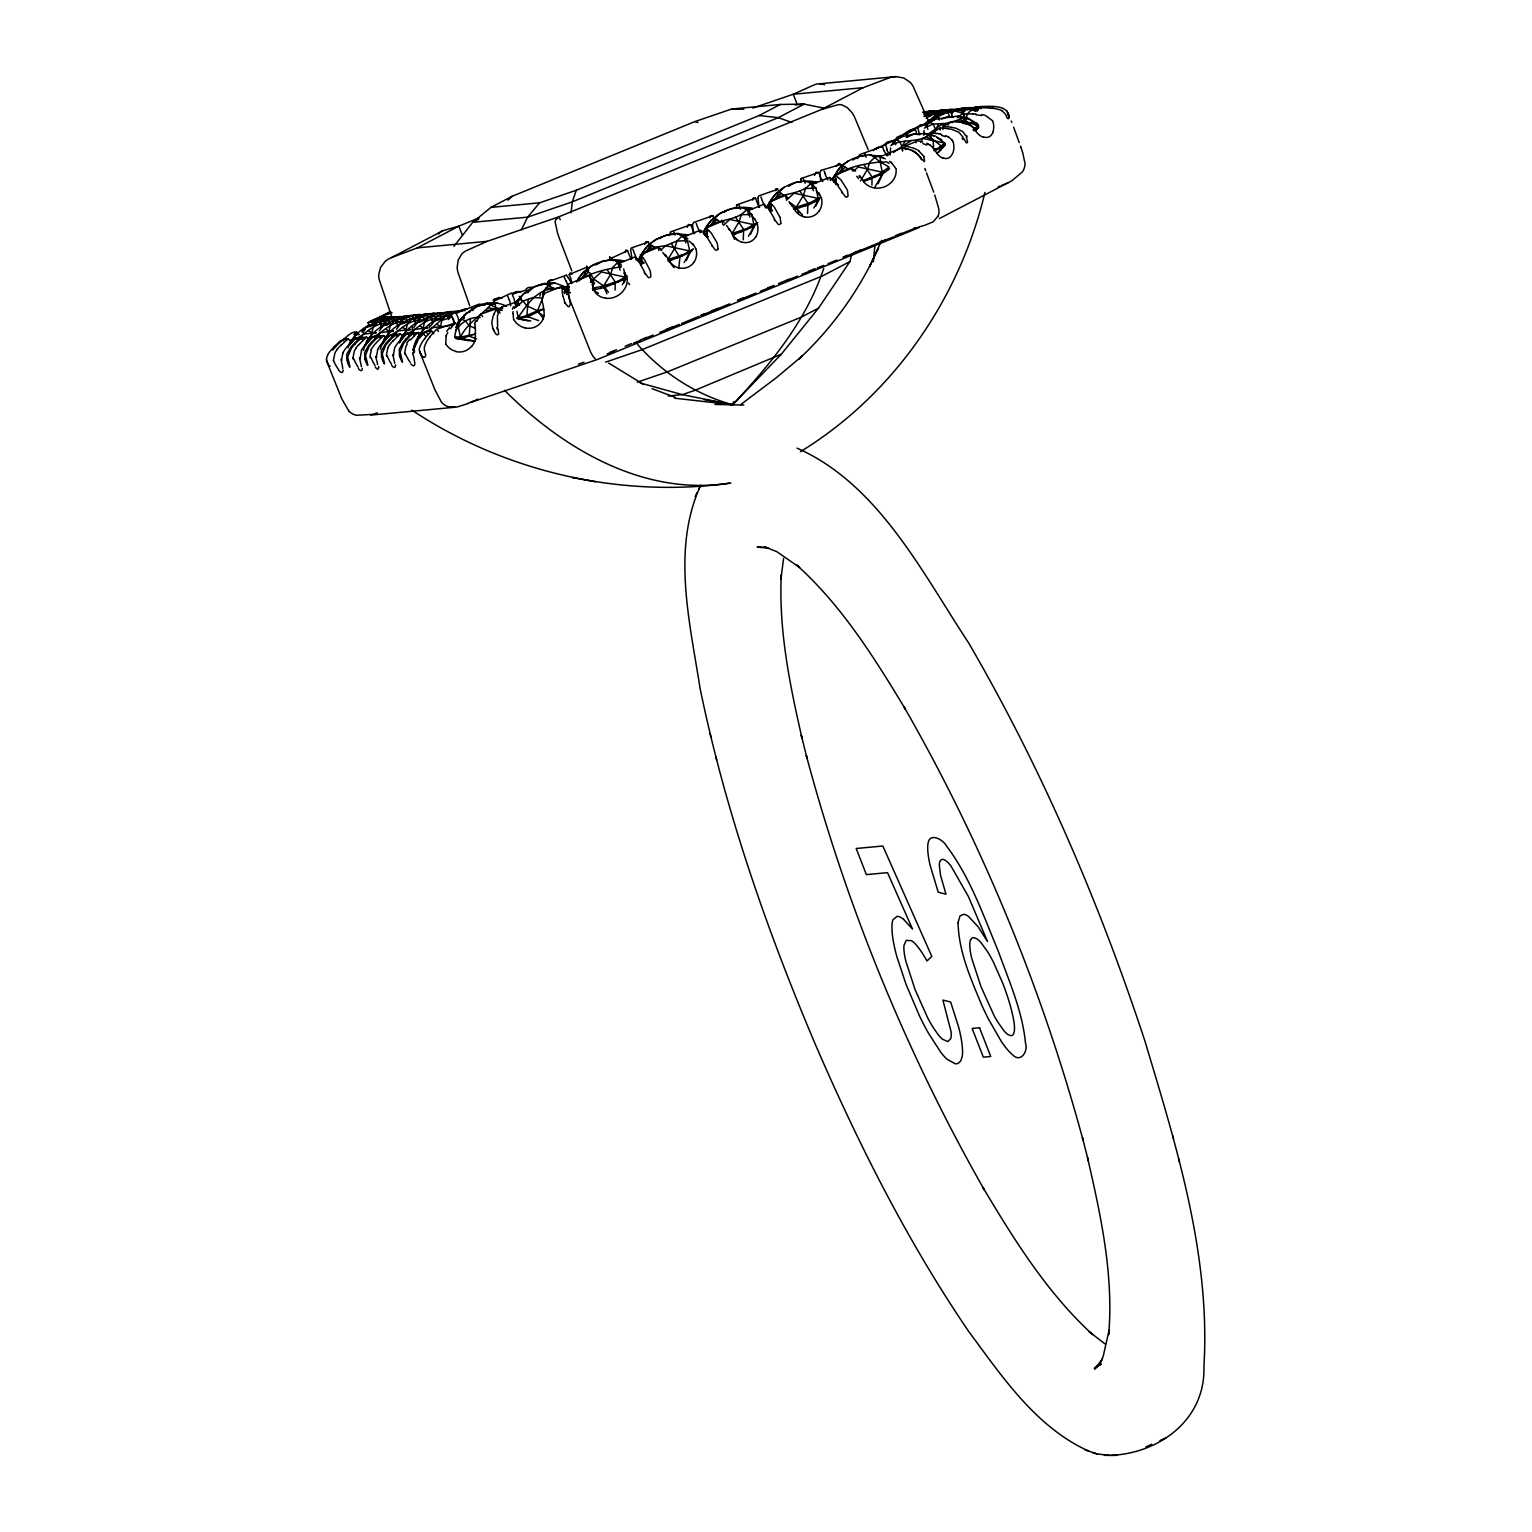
<?xml version="1.0" encoding="UTF-8"?>
<svg xmlns="http://www.w3.org/2000/svg" width="1532" height="1532" viewBox="0 0 1532 1532"><rect width="100%" height="100%" fill="white"/><g stroke="black" fill="none" stroke-linecap="round" stroke-linejoin="round"><path stroke-width="1.5" d="M327.695 355.309A11.777 11.624 1.4 0 0 326.45 359.618L326.603 360.326A6.549 6.454 45.6 0 0 326.89 361.782L341.827 398.895L348.721 410.863M980.92 108.638L980.882 106.57L987.987 106.321A82.307 80.928 46.6 0 1 991.587 106.397L992.41 106.455A33.417 32.938 50 0 1 1002.924 108.274M631.969 258.085L630.897 251.688A11.567 1.819 69 0 1 630.629 249.85M586.66 266.3L587.848 270.072M644.723 244.411L645.949 241.979M349.985 366.914L347.63 356.956L351.326 348.358A47.052 46.324 -89.5 0 1 354.888 344.145M563.738 292.076C566.878 291.808 565.634 283.65 566.84 287.537L566.476 286.637M752.71 200.041L753.399 198.068M880.977 163.292L879.885 156.819L902.118 147.742A124.341 73.632 66 0 1 907.289 148.853L910.104 149.753M384.609 363.678L382.234 353.7L385.853 345.102A46.937 45.845 86.3 0 1 389.377 340.908M758.014 197.858L758.742 195.885L778.007 189.221L776.284 188.704M367.871 365.267L365.497 355.271L369.04 346.692A46.918 45.366 83.3 0 1 372.506 342.498L373.54 341.387A106.34 102.797 83.4 0 1 379.304 335.929L383.651 335.508L385.394 337.576M669.484 235.468L670.652 231.906M975.137 111.185L975.099 107.049L980.882 106.57M542.596 297.246L542.749 295.733A106.972 42.322 46 0 1 542.96 293.761M890.015 154.924L890.647 147.915M924.102 130.431L923.681 135.103L925.06 133.495L934.96 136.061L925.06 133.495L914.01 134.069L902.003 136.654L892.62 141.863L902.003 136.654M938.79 152.147L945.033 144.927L944.957 143.223M978.278 124.915L978.488 127.443L975.424 130.909L978.488 127.443L977.033 123.441L968.415 118.577L958.515 116.011L935.439 119.17L926.075 124.36L935.439 119.17M475.322 327.254L475.475 334.091M836.185 166.145L838.942 163.407M873.336 261.742L874.925 245.426M513.105 313.811L513.603 319.231M615.079 290.103L615.194 282.003L607.112 269.594M678.81 268.138L679.902 257.491L671.265 243.377M743.288 239.758L743.633 229.513L735.532 217.123M807.555 213.484L807.9 203.258L799.8 190.849M871.938 185.123L872.053 177.023L863.952 164.633M571.091 212.756L572.317 201.841L576.262 190.255L759.087 115.551L780.286 104.463L804.185 104.119L825.403 108.427M402.552 362.069L400.158 352.015L403.625 343.436A47.052 44.849 80.8 0 1 407.033 339.261L408.163 338.017A107.393 102.376 80.9 0 1 413.717 332.693L418.849 333.076M644.034 263.236L640.108 260.766L640.721 256.782M704.28 233.151L703.724 231.447C714.467 216.989 735.475 223.212 746.467 209.673L752.633 208.544C733.579 203.756 712.035 213.408 703.724 231.447L704.988 235.411L704.145 233.745L705.697 228.076L722.051 221.317L722.932 224.591M768.719 205.48L769.007 203.488L768.662 208.237L772.568 210.707L768.93 208.141L767.992 205.192C776.303 187.153 797.827 177.501 816.901 182.27L810.734 183.4C799.742 196.939 778.754 190.734 767.992 205.192M832.699 180.661L834.002 175.989L832.872 179.263M451.404 314.079C433.422 317.622 416.819 331.18 413.161 349.736L414.387 352.034L414.368 350.234M598.476 293.301L592.884 290.008L593.631 278.996L590.433 273.443L586.354 270.877L583.079 272.351L578.158 279.379L579.67 278.479M461.572 319.307L463.775 317.584L464.292 314.826M823.699 268.464C806.56 320.686 769.868 364.999 732.641 404.774L674.501 398.167M693.479 233.707L692.751 226.41A11.586 2.796 68.6 0 1 692.675 224.534L693.632 222.504M783.599 558.414L780.918 579.096L781.301 574.787C778.601 630.073 789.803 684.9 802.098 738.501L801.236 735.073L807.134 758.704L806.33 755.563C846.794 907.155 906.81 1053.71 984.444 1190.077L982.778 1187.223C1014.146 1239.752 1047.084 1292.797 1092.488 1334.487L1089.175 1331.672L1104.974 1343.909M516.648 317.852L524.787 316.243L537.54 310.747L542.615 298.108L543.822 290.889L548.475 285.029L554.699 282.903L566.208 287.212L567.07 288.801L564.599 293.665M966.711 119.592C964.815 110.017 977.435 107.297 985.172 107.814A81.273 79.932 47.2 0 1 988.753 107.91L989.576 107.968M609.908 256.706L609.525 259.98M370.725 337.212L373.31 326.833L378.232 321.816L382.694 320.667M387.807 335.623L390.411 325.224L395.313 320.226L399.775 319.077M404.927 334.014L407.531 323.616L412.434 318.618L416.895 317.469C400.484 320.494 384.226 332.559 380.319 349.353M422.066 332.406L424.651 322.007L429.554 317.009L434.016 315.86M857.499 158.639L859.529 154.828A22.827 10.552 66 0 1 860.218 154.426L882.528 146.383L883.887 150.672M470.42 319.039L469.271 334.914L470.132 336.504L476.605 338.84M528.176 299.257L527.008 315.152L527.889 316.741L538.651 320.628M543.075 293.838L562.455 286.197L563.872 289.222M758.991 207.165L758.187 199.677A11.567 2.317 68.8 0 1 758.014 197.82M780.822 223.212L780.267 218.348A34.7 34.7 0 0 0 779.922 217.238M717.991 248.912L717.436 244.067A36.308 36.308 0 0 0 716.976 242.65L711.423 233.285A46.918 11.567 67.6 0 0 709.259 231.064M984.942 192.438C959.721 298.357 893.692 394.528 800.451 451.691M462.07 311.283L456.038 311.073A22.827 20.203 74.9 0 0 454.583 311.456C441.446 315.573 434.877 330.089 420.994 333.344L413.257 350.579M952.31 113.445L953.153 109.998L956.198 109.71L925.194 113.981M704.414 399.622L732.641 404.774L781.301 354.218L818.528 308.124L849.934 261.57L851.926 253.699M733.598 401.997L732.641 404.774L682.353 394.643L640.108 382.962M698.726 489.225L700.698 485.242C671.418 548.896 689.84 622.337 700.086 688.404C725.249 810.62 766.498 929.005 815.062 1043.752C858.188 1143.581 907.327 1241.303 968.607 1331.327C1002.081 1376.502 1036.149 1427.594 1089.137 1451.283M468.907 340.755L455.636 338.4L454.774 336.81C457.225 313.007 484.572 294.929 506.537 306.266M446.157 336.006L445.774 343.915M514.618 308.028L515.997 304.734M890.858 145.578C902.291 138.244 917.362 143.261 928.679 135.295L933.199 139.776L933.562 148.949C938.139 151.036 946.067 139.872 945.033 144.927L940.457 150.117M973.165 129.569L978.412 125.375M382.196 344.566L385.241 336.695C397.516 334.895 404.831 321.414 417.719 320.475M399.316 342.957C403.797 328.116 420.094 318.982 434.303 315.688L426.509 317.296L426.93 319.614M418.045 337.155L419.462 333.478L420.994 333.344M347.975 347.783C352.456 332.942 368.752 323.788 382.981 320.494M363.448 350.368C367.144 333.401 384.13 322.429 400.063 318.905L392.269 320.514L392.69 322.831M414.215 351.268L413.161 349.736L416.417 341.349M569.291 274.822L570.21 272.926L571.953 273.749M348.913 345.351L351.039 339.913C363.314 338.112 370.629 324.612 383.517 323.692M371.165 338.017L365.286 345.562L368.12 338.304C380.396 336.504 387.711 323.022 400.599 322.084M405.405 334.799L399.546 342.345L402.361 335.087C414.655 333.287 421.951 319.805 434.839 318.867M516.801 305.251C521.34 289.644 539.704 282.462 554.699 282.903M801.332 178.478L800.566 181.906M938.139 216.012L933.428 221.68L924.811 225.3M342.862 353.279L341.713 358.66A6.779 5.209 -81 0 0 341.847 360.422M456.306 327.178L458.815 321.28L466.015 313.275L470.362 311.781M877.3 250.578L878.525 247.993L869.621 266.434L881.666 240.371M377.715 349.698L376.546 356.113A6.588 5.285 -85.8 0 0 376.7 357.128M382.177 318.35L383.555 315.19L389.473 312.088L387.424 314.309M477.026 320.897L478.329 318.254M893.922 141.327L897.273 137.057L904.033 134.242A62.544 51.59 74.9 0 1 906.906 133.705L907.135 134.548M361.533 350.675L360.231 357.799A6.243 4.615 -89.6 0 0 360.365 358.66M455.904 327.656L458.796 321.28L463.679 316.205M623.945 282.788L625.765 278.824L623.696 268.904M686.298 260.517L689.936 252.608L693.479 248.797L684.804 253.891L667.818 259.712L674.08 267.698M750.565 234.262L754.204 226.334L757.746 222.523M815.752 206.016L820.099 197.436L810.715 202.454L793.538 208.295L793.863 209.271L808.456 204.962L818.471 200.079L816.02 188.11L808.705 182.136L805.468 181.465M878.085 183.744L882.623 173.863L889.594 168.75M494.051 313.945L495.066 311.877A115.072 60.054 71.2 0 1 496.904 308.641L497.421 309.502M371.261 349.736L369.959 356.745A6.549 6.415 -70.3 0 0 370.265 357.703M387.749 348.224L386.409 355.347A6.224 5.994 -82.9 0 0 386.677 356.171M521.435 229.762L527.602 217.142L539.647 202.799L576.262 190.255M695.107 496.617L697.041 492.691M870.885 263.83C852.577 299.41 828.199 331.85 798.861 359.101L802.155 356.075L776.418 377.638L740.665 404.62M363.333 332.099L365.171 328.71L362.222 330.261L368.676 324.918M920.636 142.208L922.762 138.397L944.746 143.108L936.588 137.229M734.345 401.748L732.641 404.774C695.854 394.586 662.724 373.042 637.599 344.509M711.901 245.024L705.467 234.76L707.497 231.121L705.409 234.741L705.965 236.445L708.301 236.962L705.409 234.741A50.996 12.62 67.8 0 0 703.935 233.228M769.677 208.486L771.764 204.867L769.677 208.486L770.232 210.19M833.829 182.251L835.917 178.65L833.829 182.251L838.406 184.932L836.491 183.725M447.804 332.655L447.267 333.612A24.474 19.016 71.2 0 0 445.984 335.891M622.298 284.76L625.765 278.824L604.202 287.633L592.884 290.008M684.153 262.508L689.936 252.608L687.485 240.639L678.14 233.381C663.356 234.013 648.285 241.194 641.295 254.733M748.42 236.234L754.204 226.334L751.752 214.384L744.437 208.39L741.201 207.739M813.837 208.007L818.471 200.079M874.523 187.727L882.623 173.863L880.172 161.894L870.827 154.636C857.633 155.517 843.347 160.841 836.242 172.656M349.296 345.313L352.551 339.759M365.286 345.562L369.652 338.17M386.773 336.561L382.406 343.953L388.285 336.408M399.546 342.345L403.893 334.953M640.721 261.666L639.859 257.012L640.185 258.008M592.329 288.303L603.665 285.929L610.655 274.305L612.819 267.277L618.047 262.163L624.213 261.034C606.059 256.514 584.975 264.864 576.587 282.003M667.818 259.712L674.827 248.069L676.972 241.041L682.2 235.928L688.366 234.798L676.933 233.994M734.441 239.241L732.085 233.439L739.094 221.814L741.258 214.786L751.752 214.384M798.708 212.967L796.353 207.184L803.362 195.541L805.526 188.513L816.02 188.11M860.505 180.948L867.514 169.324L869.678 162.296L874.906 157.183L881.072 156.053L869.621 155.249M893.443 152.53L902.003 146.517L905.221 141.27M938.656 123.786L934.118 133.265L935.477 129.033C942.831 121.564 953.842 123.345 962.134 117.792L968.415 118.577L978.182 125.624L959.166 119.343M873.202 150.653L876.764 147.647L882.566 146.555M415.938 342.881L416.704 341.693M704.739 229.762L704.452 231.734M543.458 318.848L537.54 310.747L526.817 305.806L523.044 301L519.099 299.353L516.552 301.517L523.753 293.493L528.119 292.018L534.285 286.886L544.511 283.382L554.182 288.61L566.208 287.212M930.25 119.956L935.037 115.34A23.555 23.497 -1.7 0 1 937.105 114.23L950.644 110.706L952.042 115.551M359.829 339.395L363.295 334.206L376.336 332.635L373.042 333.306L369.231 338.515M376.929 337.787L380.396 332.616L393.437 331.046M395.199 334.455L397.516 331.008L410.557 329.437M411.17 334.57L414.636 329.399L427.677 327.829M429.42 331.238L431.737 327.791L453.108 325.282M640.012 259.425L639.457 257.721L647.232 246.135L655.734 239.547L667.167 234.875L674.98 234.185M832.259 180.278L839.938 167.39L848.441 160.803M361.973 331.295L364.252 328.059M350.885 341.847L355.941 334.895L359.292 334.416M383.823 340.372L390.162 331.697L393.494 331.199M400.944 338.764L407.282 330.089L410.614 329.591M419.308 335.412L424.383 328.48L427.715 327.982M884.29 144.793L886.817 142.419A22.54 15.301 65.1 0 1 887.507 142.016L894.439 140.178L895.76 144.736M454.774 336.81L460.481 337.136C467.337 322.888 480.856 315.86 490.738 304.811L496.962 302.685M528.291 320.82L519.099 318.943L518.237 317.354C527.142 304.638 536.87 289.376 554.163 288.629L546.158 287.959M550.026 285.986L548.016 281.697L550.486 279.724A22.099 6.147 69.6 0 1 550.773 279.705M438.669 234.013L439.416 233.017A21.199 12.409 65.9 0 1 443.074 230.643L458.853 226.142L479.363 217.755M362.222 332.501L365.957 327.522L373.674 325.052M379.304 330.893L383.038 325.914L390.756 323.444M396.443 329.284L400.178 324.305L407.876 321.835M413.563 327.676L417.298 322.697L425.015 320.226M430.664 326.067L434.399 321.088L442.116 318.618M455.655 330.51C460.979 322.543 470.362 316.32 480.205 317.584M450.408 328.825L451.959 326.833A106.895 60.093 -80.6 0 1 453.989 324.133A11.567 8.905 74.4 0 0 453.529 319.288M957.27 117.638L958.515 116.011L962.134 117.792L974.658 128.439L974.965 130.258L973.337 130.622M430.032 336.619L430.454 336.063A81.177 65.11 73.9 0 1 432.426 333.708L436.524 329.323L455.33 322.888L458.604 327.178M351.134 343.398L354.084 339.625M453.893 246.422L472.718 222.312L490.949 207.375L512.148 196.287L694.973 121.564L731.568 109.04L780.286 104.463M416.647 340.736L422.506 333.191L425.953 336.408M424.996 338.342L425.436 337.768A82.192 65.895 74.1 0 1 427.409 335.412L431.564 331.008L433.824 333.746M902.693 135.371C911.195 127.175 923.911 127.022 932.49 120.722M905.469 133.935C907.844 130.354 916.883 126.122 916.404 133.667M913.34 129.741L920.004 125.241M923.949 124.494L928.201 120.779A22.118 21.18 54.7 0 1 929.024 120.319L948.117 112.104L949.323 116.47M882.623 173.863L863.876 181.446L863.569 180.45L879.904 173.767L889.058 167.045L880.172 161.894C863.473 164.115 844.917 166.662 832.144 178.957M934.846 118.653L940.725 114.115L950.663 110.821M337.442 349.258L336.58 350.33A24.378 24.263 39 0 0 335.01 352.686L333.306 360.882M937.278 152.913L945.033 144.927M937.661 116.279L940.763 112.506L973.299 108.102L977.703 109.73M419.711 337.787L421.491 335.795A106.608 95.98 30.6 0 1 424.096 333.133L425.705 331.544L431.641 331.103M358.603 345.064L359.656 343.877M410.442 340.027L413.985 336.236M454.046 324.324L455.387 322.984M399.392 341.253L402.265 338.151A109.136 107.412 63.7 0 1 407.531 333.267M471.607 346.538L472.067 346.002A18.901 15.837 67 0 0 474.48 341.579A15.818 12.792 70.7 0 0 475.265 334.091M892.16 144.123L896.067 139.757L899.686 141.557L902.003 146.517L905.584 149.447L905.163 146.134L917.63 140.829A106.78 78.592 -81.9 0 1 920.579 141.404L922.781 141.921M925.615 126.639L929.522 122.273L933.122 124.054L944.191 123.498L948.614 125.049M464.253 318.254L464.311 316.626M776.073 188.838L775.671 190.734M958.438 117.217L966.826 109.117L973.299 108.102L977.301 111.089L966.826 109.117L940.763 112.506L935.075 116.815L943.808 112.219M392.996 341.081L394.298 339.721A104.827 101.495 -71.2 0 1 400.561 333.957L402.341 336.082M405.769 339.223L408.125 336.753A115.34 109.902 81.3 0 1 412.3 332.808L412.951 333.631A25.987 24.608 79.3 0 0 414.004 334.742M359.848 343.685L362.28 341.157M389.568 340.698L391.139 339.07A110.553 107.949 86.4 0 1 396.252 334.321L400.522 333.919M516.571 301.498L521.416 296.423M355.041 343.991L356.65 342.325A110.706 108.963 -89.4 0 1 361.858 337.557L366.627 337.097L368.58 339.415M336.829 345.389L337.404 344.815A81.273 79.913 46.8 0 1 339.989 342.402C344.987 338.974 354.505 326.871 358.737 334.474M926.19 118.175L935.343 112.985A60.418 59.671 62 0 1 939.461 111.721L939.652 112.679M333.976 346.883L334.57 346.309A82.307 80.928 47.5 0 1 337.174 343.896C340.908 339.357 348.358 336.255 351.805 342.421M459.523 323.08L457.915 324.669L459.064 322.409M784.288 187.019L779.06 192.132L774.886 199.447L781.09 193.415L783.12 194.698M341.253 345.14L343.57 342.938A105.861 96.899 -32.6 0 1 345.906 340.813L348.377 338.821M588.384 272.16L578.732 281.065M687.485 240.639L676.972 241.041L665.558 245.714L654.585 247.226L652.555 245.943L639.457 257.721M718.853 220.953L716.823 219.67L710.637 225.702L714.793 218.406L720.021 213.274L731.434 208.62L739.247 207.912M845.243 167.199L839.057 173.212L843.213 165.916L847.292 168.463M621.226 266.951C607.878 268.54 594.148 271.987 582.198 278.192L586.354 270.877L591.582 265.764L597.288 263.427M659.909 238.686L661.46 237.211M724.176 212.431L725.728 210.956M789.995 184.683L788.444 186.157L795.702 182.346L801.562 181.829M854.147 158.466L852.596 159.941L859.854 156.13L865.714 155.594M507.915 200.175L512.148 196.287M590.586 281.792L601.387 271.93L625.209 277.12L627.411 276.181M974.965 130.258L978.488 127.443M660.905 249.946L665.558 245.714L689.381 250.903M723.621 225.108L729.826 219.459L753.648 224.63L755.831 223.691M786.337 200.252L794.093 193.185L817.916 198.375M853.592 171.201L858.246 166.969L882.068 172.139M625.745 250.252L625.324 252.11M516.035 307.223L523.044 301L533.289 297.495L542.615 298.108M458.796 321.28L461.343 319.135L465.307 320.782L469.079 325.569L475.495 328.537M493.63 301.287L511.286 293.129L515.518 293.225M515.078 304.083A12.141 6.454 71.1 0 0 513.239 296.806A26.101 13.194 70.7 0 0 512.416 294.948L515.518 291.712L520.286 291.597A11.567 6.09 72.2 0 1 520.995 291.999M354.869 333.459L356.765 332.061M471.913 310.498L476.548 306.649L484.246 304.6M736.796 204.848L736.126 208.237M593.631 278.996L603.665 285.929L618.009 281.199L625.209 277.12M732.085 233.439L746.448 228.708L753.648 224.63M926.898 135.027L935.458 129.033L933.122 124.054L924.313 128.094M458.03 325.473A11.375 9.288 74.1 0 0 457.953 317.277L456.019 313.217L478.463 304.389A22.54 16.488 72.9 0 1 479.305 304.179L485.261 304.983M517.146 318.771L527.889 316.741L543.573 309.043L537.54 310.747M398.78 318.35L400.178 316.454L398.186 317.45M688.347 224.649L687.37 226.736A11.567 2.949 66.6 0 0 687.351 227.349M821.171 170.378L819.946 172.58A11.605 3.351 68.4 0 0 819.907 174.418L820.233 176.946M494.874 299.219L498.858 297.476L502.343 297.993M924.275 116.604L932.107 113.042L939.461 111.759M902.022 146.517L910.755 140.982M374.842 320.705L383.555 315.19L389.779 313.62M446.693 315.343C452.917 315.649 458.24 308.832 465.019 310.651M1111.217 1455.381C1160.184 1453.025 1205.588 1419.111 1203.903 1366.716C1210.72 1255.244 1176.442 1146.166 1144.787 1040.63C1099.344 902.75 1041.703 768.49 968.626 642.904C921.977 572.183 878.391 484.131 797.08 448.148M935.075 116.815L942.295 112.372M643.823 252.263L642.329 253.163L642.865 254.867M708.09 226.008L706.597 226.908L711.499 219.861L714.793 218.406L716.823 219.67M772.358 199.734L770.864 200.635L775.786 193.606L779.06 192.132L781.09 193.415M835.017 174.418L836.51 173.518M689.936 252.608L668.373 261.417M754.204 226.334L732.641 235.143L736.93 239.854M815.962 172.503L814.641 174.686A11.567 3.466 66.4 0 0 814.564 175.357M654.585 247.226L646.37 251.976L650.525 244.66L652.555 245.943M432.579 321.567A10.839 10.82 25.5 0 0 432.273 320.667C425.245 314.194 444.931 312.662 449.182 312.03A11.567 11.011 77.5 0 1 451.461 312.7M437.156 318.924A26.044 24.665 79.6 0 0 436.199 317.105L443.227 312.739L450.714 311.915M398.282 325.818C390.622 317.143 407.359 314.481 412.817 316.32M892.62 141.863L899.035 138.206M385.298 321.854L396.482 317.124M395.792 320.111L409.695 315.515L415.344 315.228A11.567 11.164 79.3 0 1 417.604 315.879L424.843 313.907L430.569 314.654M403.739 323.482A12.141 11.777 84.1 0 0 403.146 322.084A26.101 25.106 81.7 0 0 402.112 320.303L409.236 315.918L416.781 315.094A11.586 11.203 87.3 0 1 417.891 315.362M401.748 319.556L414.578 315.228A17.446 16.795 -84.5 0 1 419.596 314.462L421.836 314.807M415.287 322.812A11.567 11.528 -65.9 0 0 414.751 321.529L413.161 318.484L417.815 315.975M413.123 318.445L427.16 313.849L434.169 313.447M420.591 320.935L420.381 320.475A26.101 25.374 84.2 0 0 419.366 318.675L425.609 314.635L432.79 313.6A11.586 11.299 81.6 0 1 433.92 313.849M430.243 316.779L437.884 313.237M379.61 322.39L392.096 317.335L400.178 316.626M384.858 321.088L393.054 317.335L398.856 316.779A11.624 11.433 84.7 0 1 401.097 317.43M418.983 317.89L433.728 313.179L440.105 313.294M937.412 115.934L939.442 114.919M458.279 326.986L460.481 337.136L475.016 334.091L461.362 338.725L455.636 338.4M924.141 115.934L933.965 113.215A26.044 25.546 89.9 0 0 934.252 114.211M370.035 326.661L368.025 322.735L381.219 318.445A23.555 23.497 -0.5 0 1 383.517 317.852L389.224 317.813M595.737 264.921L603.014 261.091L613.968 259.597L621.571 265.285M391.866 317.124L379.859 281.486A17.044 16.795 45.7 0 1 378.71 274.745L380.53 267.449L385.241 261.34A21.199 20.893 45.7 0 1 391.503 257.606L443.074 230.643M391.503 257.606L417.24 247.897L458.853 226.142L462.358 235.124M478.712 219.172L472.718 222.312L527.602 217.142L572.317 201.841L778.294 117.658L804.185 104.119L795.051 104.98M367.986 322.678L389.396 312.566A22.118 21.199 56.3 0 1 390.334 312.375L391.292 312.222M469.73 305.806L458.585 274.094A17.044 13.769 74.1 0 1 457.168 267.372L458.183 260.172L461.668 254.159A21.199 17.139 74.1 0 1 466.59 250.559L487.214 241.328L559.027 216.74L821.631 109.423L863.225 87.669L888.962 77.941A21.199 20.893 45.7 0 1 896.163 76.6L903.823 78.036L910.123 82.268A17.044 16.795 45.7 0 1 913.857 88.033L929.158 122.426M933.907 114.306L937.507 112.43L941.74 113.598M876.074 149.485A12.582 7.43 66.3 0 1 876.783 148.355L894.458 140.293M915.121 129.358L906.925 133.763M950.989 112.698L954.589 110.821L967.037 114.555M948.231 128.688L945.148 128.324A115.053 97.952 62.5 0 0 939.939 127.96L930.786 133.82M960.487 122.33L957.308 121.986A109.27 99.293 -81.2 0 0 951.889 121.698L942.697 126.505L942.927 129.531M933.85 150.787L941.51 147.742L941.222 145.923L933.199 139.776L925.711 136.846M849.934 261.57L822.588 275.875L641.602 349.832L605.619 362.146M939.384 218.559L1011.867 180.795L1022.399 171.871A15.282 15.052 45.7 0 0 1025.061 163.733L1022.725 152.76M818.528 308.124L801.255 317.162L667.129 371.97L637.293 382.177M781.301 354.218L694.475 390.507L682.353 394.643L668.182 395.984M371.242 322.505L370.993 320.992A54.501 53.601 46.7 0 1 378.844 317.603L381.066 317.067A14.592 14.573 -50.3 0 1 390.737 317.545M1008.133 182.71L1004.149 184.453M370.553 321.337L383.862 317.986M382.962 319.594L390.583 317.143L396.845 317.833M474.422 400.637L470.592 402.38M475.686 400.063L477.831 399.086M1096.548 1366.218L1101.374 1364.054L1094.231 1368.478L1098.636 1365.204L1094.71 1369.072L1102.102 1359.248L1100.129 1363.212L1103.117 1356.682L1109.091 1330.178L1108.689 1334.583C1113.783 1274.911 1100.799 1215.489 1087.528 1157.675L1088.39 1161.026L1082.473 1137.682L1083.239 1140.766C1042.22 989.174 981.974 842.581 903.746 706.386L905.45 709.297C874.274 657.63 841.604 605.312 796.295 564.695L799.627 567.51L776.781 551.635L764.085 546.675L768.279 548.13L757.095 547.135L762.61 547.154M1145.859 1446.917L1151.7 1444.293M1159.992 1440.52L1165.852 1437.916M941.644 119.17L947.446 116.566L953.325 117.217M906.255 137.535L914.01 134.069L919.87 134.701M467.911 403.567L457.168 406.995L448.225 406.669A15.282 12.352 74.1 0 1 441.503 402.227L434.82 389.549L420.208 353.03A6.626 5.362 74 0 1 419.883 351.556L419.806 351.02A6.339 5.573 66.3 0 0 420.266 353.011L420.611 353.681M569.157 274.515L586.871 267.219M631.261 259.425A11.701 2.375 67.8 0 1 629.135 254.772L627.603 250.693L611.823 258.008M630.629 249.888L631.127 248.031L648.4 242.075L650.123 247.073M671.035 231.715L690.875 224.706L692.387 228.919A11.681 3.37 67.5 0 0 694.628 233.573M693.843 222.408L712.859 215.725L714.659 220.78M736.93 204.79L755.582 198.26L757.134 202.454A11.701 2.873 67.6 0 0 759.47 207.414M801.428 178.44L818.835 172.407L820.329 176.64A11.662 3.907 67.3 0 0 822.799 181.561M821.439 170.263L840.704 164.46M592.29 282.443L589.628 275.434L567.644 284.416A124.341 20.72 69.3 0 0 567.568 287.576M703.801 233.075L702.499 231.906A115.168 28.495 67.8 0 0 700.354 230.164L684.44 236.694L685.934 242.918M841.987 191.845L835.189 181.734A51.13 15.014 67.6 0 0 833.485 180.278L831.933 179.053A115.321 33.857 67.6 0 0 829.521 177.386L811.634 184.702L813.358 190.772M835.802 184.606A11.49 3.753 66.3 0 0 835.993 179.742L834.863 175.28L851.715 168.329L851.945 169.286M610.042 352.398L616.515 349.736M625.152 346.213L631.624 343.57M640.261 340.047L646.734 337.385M666.171 329.457L672.644 326.795M700.718 315.343L705.026 313.562M711.518 310.919L717.991 308.277M737.428 300.329L743.901 297.687M767.647 287.978L774.12 285.335M778.447 283.573L789.229 279.15M808.666 271.221L815.139 268.579M843.213 257.108L847.522 255.327M854.013 252.684L860.486 250.042M879.923 242.094L886.396 239.452M895.033 235.928L901.505 233.285M607.227 353.873L613.796 351.192M633.463 343.149L640.031 340.468M644.398 338.687L653.149 335.106M659.717 332.425L679.385 324.382M681.587 323.501L699.071 316.339M701.254 315.458L729.692 303.834M738.424 300.253L755.927 293.11M760.293 291.329L771.228 286.848M786.529 280.605L797.463 276.124M801.849 274.343L808.398 271.662M817.15 268.081L823.718 265.4M828.084 263.619L836.836 260.038M843.385 257.357L856.503 251.995M858.705 251.114L893.692 236.809M895.875 235.909L916.864 227.502M919.009 227.598L597.537 359.426L467.605 403.49M1003.671 184.644L1001.334 185.564M999.841 186.119L998.155 186.751M924.868 114.153L933.773 112.353M920.062 125.241L921.498 124.743M752.863 108.063L793.27 94.237L813.894 85.007A21.199 17.139 74.1 0 1 819.735 83.781L896.163 76.6M512.186 294.029L526.644 289.988M548.016 281.697L566.38 275.224M478.252 318.177A104.406 68.021 50.8 0 1 480.856 314.079L496.904 308.641M497.613 327.465L497.402 316.071A46.918 24.531 71 0 1 498.743 312.471L499.489 310.939A110.476 57.737 71 0 1 501.673 307.013L517.567 301.555L518.046 302.436M578.426 364.176L583.979 362.261M377.389 412.874L373.004 414.215M396.673 317.067L405.08 316.53M437.999 313.198L447.746 313.045M816.135 172.427L818.854 172.465M451.94 317.258L441.752 320.399L440.603 326.68L436.735 324.095M688.538 224.572L690.894 224.764M710.599 215.552L712.859 215.725M821.631 109.423L837.41 104.904A21.199 12.409 65.9 0 1 841.987 104.923L847.273 107.623L852.003 112.659A17.044 9.977 65.9 0 1 855.22 118.692L868.204 149.734M924.083 225.51L918.434 227.062M753.591 197.992L755.602 198.317M915.562 227.866L913.972 228.249M464.407 309.234L462.76 309.732A54.501 43.719 73.8 0 0 456.421 313.007M451.117 314.252L443.61 315.688L444.031 318.005M372.353 414.387L356.286 415.268A15.282 15.052 45.7 0 1 348.645 410.94M948.117 112.104L947.561 112.238A54.501 53.601 47.3 0 0 939.422 114.881M646.102 241.922L648.4 242.075M625.899 250.176L627.603 250.693M375.608 324.439L375.187 322.103L382.866 320.571M445.142 315.535L451.308 314.137M486.065 310.67L502.439 307.683M417.183 317.296L409.389 318.905L409.81 321.222M539.398 285.124L543.898 284.32M923.681 114.115C937.373 110.649 951.947 112.525 961.636 108.312A110.725 108.963 -88.6 0 1 966.309 108.178M386.504 313.639L392.077 312.834M926.496 113.177L939.078 111.319L925.251 113.023L931.207 114.23M376.7 321.969L381.755 323.06M393.781 320.36L398.837 321.471M410.921 318.752L415.957 319.862M428.041 317.143L433.077 318.254M863.225 87.669L793.27 94.237L796.774 103.219M934.137 111.415A110.553 107.949 87 0 0 927.243 111.549L922.973 111.951A105.038 103.084 60 0 1 931.379 111.855L933.294 111.932M928.718 114.038A26.006 25.278 86.4 0 0 928.66 112.487L928.641 111.415L933.007 111.013A110.476 107.604 80.1 0 1 939.901 110.898L942.161 110.955M939.939 112.162L939.825 110.361L944.191 109.959A106.34 102.778 83.8 0 1 952.042 109.844L953.536 109.921M945.684 110.879L949.859 109.423A104.329 99.312 -81.1 0 1 958.113 109.327L959.836 109.442A37.84 36.021 -85.2 0 1 964.337 109.959M963.111 111.319A25.967 25.47 -89.7 0 0 963.073 109.251L967.535 107.757A106.551 101.284 -31.6 0 1 974.486 107.642L978.871 107.834M490.949 207.375L539.647 202.799M417.24 247.897L487.214 241.328M435.816 316.301L440.144 315.841A59.94 57.316 58.3 0 1 443.916 313.849L450.542 311.551L456.057 311.743M361.801 339.261A25.987 25.489 87.2 0 1 361.131 338.476L355.941 338.093L357.377 339.778M361.265 350.522A37.821 36.347 67.9 0 1 366.416 343.532L367.642 342.268A104.444 100.633 63.6 0 1 373.655 336.465L378.538 336.868M395.486 335.259L390.469 334.857L391.905 336.58M412.3 332.808L407.531 333.267L409.216 335.24M370.687 415.095L454.678 407.282M730.936 483.059C620.134 498.475 504.966 472.009 411.859 410.116M729.289 483.193C643.689 496.425 562.857 448.78 504.507 390.258M975.099 107.049L978.278 106.934A105.9 101.725 -4.9 0 1 981.438 106.838L984.195 106.914M966.807 114.038L969.182 113.866A106.895 87.592 19.1 0 1 973.184 114.019M494.625 303.968L486.161 304.102L486.774 303.145L502.17 310.479L488.402 307.74M1085.001 1449.827L1096.989 1453.964L1109.819 1455.362M1104.342 1455.343L1116.713 1455.4M731.568 109.04L743.767 109.193M872.857 155.9L881.053 156.053M808.705 182.136L816.882 182.27M744.437 208.39L752.614 208.544M680.17 234.664L688.347 234.798M616.017 260.88L624.194 261.015M743.805 405.022L714.87 404.448M953.536 109.73L951.276 109.691A115.168 111.319 83.3 0 0 945.608 109.825L945.608 109.883M973.165 113.885L976.171 114M923.087 112.487L926.132 112.602M971.365 122.234L977.033 123.441L978.584 126.428M966.213 108.734L962.728 108.638A113.828 109.232 63.9 0 0 956.868 108.791L956.887 109.04M949.074 110.323L946.565 110.247A110.917 107.489 86 0 0 939.825 110.381M880.172 161.894L884.883 162.143M942.429 110.955L943.961 111.07M819.735 83.781L824.599 84.662M550.773 279.705L552.439 280.375M950.74 110.438L951.353 110.496A39.583 38.281 76.4 0 1 953.478 110.744M973.414 123.862L977.32 125.26M888.273 155.096L886.875 155.766M759.087 115.551L778.294 117.658L791.929 122.503M956.198 120.894L966.654 122.292M950.989 127.252L948.94 126.984A110.496 94.026 62.2 0 0 942.697 126.505M936.856 133.399L938.905 133.705M960.66 122.368L962.326 122.637A46.937 42.494 87.6 0 1 963.034 122.809M811.73 182.519L815.905 183.208M745.375 208.429L749.55 209.118M679.021 234.339L683.195 235.047M614.849 260.574L619.043 261.263M938.944 133.724L940.571 134.012M981.667 114.594L983.008 114.843A24.435 23.689 52.2 0 1 985.708 115.647L992.353 120.626M519.099 318.943L530.838 320.954M460.481 337.136L461.362 338.725L475.437 341.119M575.343 478.061L572.642 477.582L595.508 481.776M949.955 111.013L953.919 111.51M902.463 147.8L904.914 148.336M525.055 327.905L525.648 328.02A21.486 18.192 64 0 0 541.179 322.275A16.929 14.171 67 0 0 543.381 318.196A14.018 11.394 69.8 0 0 543.86 310.632M959.453 109.806L963.437 110.61M942.372 111.415L948.327 112.64M461.362 338.725L475.131 341.54M970.254 108.389L976.037 109.691M936.033 111.606L939.901 112.468M944.191 109.959L945.512 112.411M961.024 110.534L963.647 111.242M906.695 148.776L908.227 149.217M971.767 108.255L975.827 109.404M954.685 109.864L958.745 111.013M694.973 121.564L697.979 122.503M966.29 123.575L967.362 123.939M879.885 156.819L881.245 157.298M675.038 397.286L652.077 388.668M1092.795 1452.508L1096.989 1453.964M450.178 316.645L446.655 315.4L448.761 319.499M883.581 158.16L885.305 158.868M640.395 260.689L643.785 262.489M926.764 143.242L927.817 143.702M911.923 150.557L917.611 154.119A9.422 5.515 65.9 0 1 920.904 158.505L921.326 159.73M593.631 283.86L592.788 283.171A10.801 2.413 80.1 0 1 592.29 282.635M969.488 124.858L974.256 128.496A6.664 3.256 48.2 0 1 975.137 129.914M533.94 287.154L528.31 287.537A57.316 27.825 61.6 0 0 526.127 288.897M643.804 384.589L608.702 363.084M936.684 137.037L941.854 139.948M948.174 136.559L952.119 140.121M929.847 144.774L935.497 150.328M419.653 325.703L423.483 328.288M402.514 327.312L406.363 329.897M385.394 328.92L389.243 331.506M368.312 330.529L372.161 333.114M789.669 202.55L796.353 207.184M918.817 150.94L923.336 155.804M538.402 312.337L544.013 316.339M854.186 169.975L855.641 171.124M595.259 358.852L593.497 356.937A15.282 2.413 69.3 0 1 590.318 351.268L570.517 301.555A9.364 1.475 69.3 0 1 569.004 296.634L568.085 291.865M838.081 177.501L838.808 178.076A47.052 13.769 67.4 0 1 841.202 180.259L847.062 189.508A35.983 35.983 0 0 1 847.56 190.925L848.096 195.751A1.972 1.915 80.7 0 1 847.388 196.747M422.832 356.937L421.472 355.328A13.96 12.16 67.2 0 1 420.821 353.586M891.184 162.239L895.645 168.29M903.554 919.315L912.517 929.062L887.507 872.627L866.384 874.619L856.197 848.498L882.834 846.009L931.839 956.447L926.956 960.966A51.245 11.854 67.8 0 0 916.576 945.34A43.968 10.169 67.8 0 0 911.425 940.667L906.216 940.38L903.976 945.436A41.996 9.709 67.8 0 0 904.148 952.061A44.447 10.284 67.8 0 0 905.776 961.004L915.159 989.863L927.817 1018.129A50.441 11.662 67.8 0 0 933.486 1027.915L937.737 1034.081A44.045 10.188 67.8 0 0 942.429 1039.213L947.753 1041.569L950.759 1038.658A40.33 9.326 67.8 0 0 951.142 1031.994L942.908 1000.07L950.663 1002.043L958.515 1026.708A65.167 15.071 67.8 0 1 961.713 1041.798A68.442 15.818 67.8 0 1 962.249 1046.184A65.608 15.167 67.8 0 1 962.211 1056.563L960.755 1060.967L958.17 1063.342A103.046 23.823 67.8 0 1 955.279 1063.763L947.216 1059.397A67.714 15.665 67.8 0 1 940.84 1052.331L928.583 1033.391A82.268 19.016 67.8 0 1 919.353 1015.639L906.082 984.463L896.929 956.906A69.534 16.086 67.8 0 1 893.539 942.429L893.079 939.786A76.543 17.695 67.8 0 1 892.16 932.49L891.911 926.534A63.904 14.784 67.8 0 1 893.06 919.64L896.986 916.404A66.968 15.492 67.8 0 1 903.554 919.315M660.388 249.218L661.747 250.444M709.086 230.872L708.646 230.489A106.321 26.235 67.6 0 0 705.678 228M521.665 299.123L519.195 296.308M590.567 281.084L593.803 284.492M767.092 207.165L766.326 206.341A110.993 22.884 68 0 0 764.028 204.139L747.616 210.88L748.842 214.844M349.564 366.991L347.362 362.203M571.857 283.363L568.123 277.618M420.189 334.646L418.964 333.229M427.754 333.976L425.705 331.544M344.011 340.966L342.651 339.415M384.168 363.735L381.966 358.928M346.768 339.491L345.409 337.94M796.908 208.888L802.615 215.169M603.665 285.929L608.491 292.344M367.431 365.286L365.229 360.46M402.15 362.069L399.89 357.186M363.199 339.147L361.897 337.595M397.573 335.929L396.252 334.321M374.842 337.921L373.712 336.542M380.606 337.519L379.342 335.968M415.038 334.282L413.755 332.731M636.91 259.157L637.791 260.229A51.169 8.369 68.1 0 1 639.074 261.915L644.704 272.198M692.904 243.722L696.102 249.295M643.038 257.97L642.329 257.108A110.725 18.02 68 0 0 640.223 254.733L658.166 247.437L658.952 250.597M360.518 337.787L360.575 337.844A111.913 110.112 -88.7 0 0 355.462 342.249L353.624 344.106A51.169 50.345 -88.8 0 0 350.866 347.228L346.806 354.198L346.864 360.786M383.747 335.604L383.823 335.7A110.936 107.642 82.9 0 0 378.768 340.238L375.378 343.723A39.564 38.108 89.9 0 0 372.889 346.902A22.808 22.214 82.6 0 0 371.146 349.66M377.964 336.14L378.002 336.197A115.168 111.3 83.8 0 0 373.674 339.951L371.146 342.574A50.996 49.292 83.8 0 0 368.561 345.581L364.616 352.532L364.827 359.369M418.198 332.252L418.274 332.367A110.285 96.65 -72.4 0 0 413.927 336.178M482.676 316.607L481.584 315.132M960.698 109.959L965.907 119.63L963.092 113.157M859.873 175.778L862.899 180.24M665.539 254.829L668.871 260.076A6.568 1.226 56.4 0 0 669.465 261.187A16.335 15.818 79.2 0 0 679.48 268.138A15.014 14.554 81.7 0 0 680.572 268.157A14.631 14.19 86.8 0 0 687.523 267.315L688.347 266.97A14.535 14.133 83.5 0 0 693.211 263.178A14.669 14.286 81.7 0 0 694.015 262.068M729.309 228.823L732.641 234.204M1006.447 116.968L1007.29 118.041A2.221 1.149 68.5 0 0 1009.09 117.447M519.654 305.213L518.122 302.589M818.835 192.706L821.324 197.781A6.588 3.734 81.5 0 1 821.497 198.969M754.816 218.904L757.344 224.093A6.588 3.639 80.1 0 1 757.517 225.127A16.488 16.354 65.7 0 1 755.87 236.943M502.707 308.698L501.73 307.109M920.675 157.662L915.868 152.568A24.474 14.42 65.6 0 0 913.512 151.055A45.251 26.772 65.8 0 0 910.104 149.715M417.527 317.967L419.557 322.007M383.421 321.184L385.451 325.205M372.582 322.199L374.363 325.684M400.273 319.594L402.303 323.635M624.673 272.37L626.684 276.718M423.483 317.411L425.168 320.648M544.396 294.661L543.381 292.861M434.379 316.396L436.39 320.418M406.152 319.039L407.799 322.199M388.975 320.648L390.564 323.712M586.794 266.3L588.69 270.13M451.231 314.807L453.376 319.326M379.936 316.301L380.817 317.909M594.818 291.291L592.08 284.492M791.24 203.526L794.323 209.156A6.224 1.609 57.9 0 0 794.744 209.961A15.799 15.301 79.3 0 0 804.549 217.027M379.745 322.601L381.621 326.986M565.308 303.336L568.066 306.572A2.164 1.838 65.5 0 0 569.042 306.706L570.498 304.236L568.315 294.604M440.737 316.894L441.982 319.499M493.764 301.536L495.679 305.921M327.963 364.137L328.997 365.765A2.221 1.13 73.5 0 0 330.165 366.052M842.504 192.898L845.434 196.785A1.972 1.915 80.7 0 0 846.622 197.034M471.684 307.836L472.909 310.536M775.269 220.436L778.179 224.304A1.953 1.915 80.6 0 0 779.367 224.534M712.418 246.078L715.348 249.965A1.953 1.896 80.7 0 0 718.029 248.912M645.336 273.558L648.247 277.426A1.972 1.915 80.6 0 0 649.434 277.656M507.398 295.619L509.218 299.697M927.875 129.32L926.305 124.82M569.081 287.461L567.855 284.665L569.138 287.403M963.743 138.589L966.156 142.61A1.934 1.015 69.9 0 0 966.673 142.955M963.111 137.267L958.917 132.25L951.985 129.416A50.996 43.413 62.5 0 0 948.48 128.745M493.534 330.414L496.253 334.455A1.934 1.647 64.4 0 0 498.647 333.65L498.034 328.863M1007.788 112.928A6.358 6.339 0 0 0 1006.581 111.07L1006.984 111.53A6.549 6.454 45.8 0 1 1007.826 112.889L1008.822 115.13M774.637 219.095L768.662 208.927A51.016 10.513 67.9 0 0 767.264 207.356M604.202 287.633L606.921 293.761M1008.879 115.264L1009.32 116.298M842.37 169.209L840.8 164.728M569.444 275.185L570.842 278.594M564.197 276.89L565.787 280.873M887.181 149.542L885.649 144.908M866.154 157.241L864.833 153.736M613.011 260.861L611.919 258.238M452.763 319.211L454.391 323.099M526.759 290.237L527.812 292.88M965.811 135.85L962.862 131.656L956.14 128.324A46.918 39.909 62.2 0 0 951.238 127.309M564.829 302.302L563.106 296.327M805.085 183.227L803.362 178.861M740.55 209.195L738.979 205.116M675.038 235.085L673.793 231.811M492.959 329.054L491.772 322.792L492.978 316.626A50.996 26.619 71.2 0 1 493.974 314.098M1011.292 121.066L1011.829 122.407M560.195 219.727L559.027 216.74L555.599 220.072A21.199 3.351 69.3 0 0 555.178 222.14L557.533 233.017A17.044 2.681 69.3 0 0 559.793 239.432L571.8 270.858M924.849 168.482L925.251 169.497M925.328 169.707L925.768 170.895M618.468 264.883L619.349 267.296M618.411 264.73L618.066 263.81L634.918 256.936A111.932 18.327 68.1 0 1 636.91 259.119M926.554 172.963L933.735 192.189M966.347 137.229L967.535 141.901A1.934 1.015 69.9 0 1 967.439 142.553M1013.629 127.233L1019.24 142.629M934.75 194.966L938.79 208.792A15.282 8.943 65.9 0 1 938.235 215.993M1020.484 146.095L1020.906 147.302M399.488 356.094L399.278 349.277L403.127 342.325A51.15 48.737 81.3 0 1 405.616 339.376M779.903 217.238L774.56 207.49A46.937 9.632 67.8 0 0 772.568 205.192L771.668 204.216A110.553 22.712 67.8 0 0 769.332 201.975L785.342 195.464L786.299 198.796M1021.04 147.685L1022.591 152.319M381.468 357.53L381.372 350.962L385.394 343.991A51.016 49.809 86.9 0 1 387.941 341.042L389.817 339.108A111.013 108.389 87 0 1 394.835 334.455M779.118 192.534L778.486 190.696M496.425 308.411L497.728 312.26M923.777 156.839L924.543 160.898A2.164 1.13 69.2 0 1 924.217 161.569L921.019 158.275A5.534 2.183 60.1 0 0 920.789 157.605M907.787 136.674L907.212 134.835M640.51 255.576L641.621 259.176A11.433 2.298 66.7 0 1 641.985 264.117M887.775 168.654L888.1 169.631M884.27 171.22L884.577 172.197M879.904 173.767L880.23 174.763M874.868 176.237L875.193 177.214M869.372 178.478L869.678 179.455M815.752 200.003L816.077 200.979M810.715 202.454L811.022 203.43M805.219 204.694L805.526 205.69M799.398 206.667L799.723 207.663M770.902 209.386L771.228 210.382M768.93 208.141L769.255 209.137M768.087 206.494L768.662 208.237M751.484 226.257L751.81 227.253M746.448 228.708L746.754 229.704M740.933 230.968L741.258 231.945M735.13 232.941L735.456 233.917M706.635 235.66L706.961 236.637M703.82 232.768L704.375 234.511M691.564 249.965L691.889 250.961M687.217 252.531L687.523 253.508M682.18 254.982L682.487 255.959M676.665 257.223L676.991 258.219M670.863 259.195L671.188 260.191M642.368 261.915L642.693 262.91M641.142 261.015L641.697 262.719M639.553 259.023L640.108 260.766M623.045 278.747L623.371 279.724M618.009 281.199L618.334 282.194M612.513 283.439L612.838 284.435M606.71 285.412L607.036 286.407M600.85 287.039L601.176 288.016M595.163 288.227L595.488 289.222M939.461 119.956L938.676 117.16M930.518 116.049L929.656 112.813M769.619 202.875L770.634 206.437A11.433 2.758 66.6 0 1 770.711 211.531M705.792 228.421L706.903 232.481A11.452 3.236 66.5 0 1 706.98 237.23M589.628 275.434L589.973 276.622M834.844 175.222L834.863 175.28A107.336 31.425 67.4 0 1 838.081 177.482M619.598 268.062L620.077 270.187M1008.65 115.379L1009.014 117.389M590.318 277.886L590.663 279.264M1172.765 1135.71L1173.531 1138.793M1178.548 1158.575L1179.41 1161.945M710.044 733.502L710.905 736.911M715.884 756.885L716.67 760.025M935.631 114.096L935.19 112.219M946.374 112.659L946.029 111.147M917.879 127.922L918.089 128.822A26.101 22.482 61.6 0 0 918.53 130.833A12.141 10.264 62.4 0 0 919.832 134.184M852.003 169.477L852.271 170.78M516.916 311.264L518.237 317.354M543.975 310.326L542.673 302.972M413.449 353.298L414.693 345.198A24.301 21.084 74.2 0 1 415.823 342.785M902.578 150.672L902.195 148.164L902.559 150.883M977.818 124.284L977.99 125.337M977.799 126.658L977.971 127.711M976.076 123.403L976.248 124.456M976.018 128.075L976.19 129.128M944.344 144.142L944.516 145.195M942.563 145.559L942.735 146.612M939.729 147.053L939.901 148.106M935.861 148.585L936.033 149.638M352.935 358.162L354.294 351.288A22.865 22.31 80.4 0 1 355.826 348.434M915.849 140.561L916.079 142.782M820.367 178.057L820.577 180.01M939.939 127.96L940.035 128.975M930.824 134.031L930.996 136.75M951.889 121.698L951.966 122.751M404.64 352.8L405.827 346.845A21.908 21.41 73 0 1 407.186 344.068M949.859 109.423L949.955 110.917M933.007 111.013L933.103 112.602M927.243 111.549L927.358 114.172M963.034 108.178L963.053 108.255A111.932 110.17 -89.4 0 1 966.386 108.063M961.636 108.312L961.732 110.936M967.535 107.757L967.611 109.959M567.625 287.71L567.702 289.682M567.817 289.069L567.759 287.805M978.105 107.987L978.163 110.112M425.685 354.294L425.59 355.75A2.221 1.877 66.5 0 1 422.794 357.033M429.381 324.784L429.4 327.733M412.28 326.393L412.3 329.342M921.613 125.03A57.316 49.043 46 0 1 926.171 123.996M976.171 114.919A54.099 50.767 35.6 0 1 981.572 115.532M992.755 120.875A14.018 8.215 66.8 0 1 993.636 128.42A16.929 9.269 68.5 0 1 992.755 132.346M992.851 132.48A21.467 11.394 70.2 0 1 983.659 136.98M983.276 137.305A18.959 9.766 69.7 0 1 979.848 135.391M979.274 135.027A15.703 7.737 67.4 0 1 975.118 130.182M967.324 124.188A21.333 17.637 57.8 0 1 969.411 125.126M962.977 123.211A37.802 33.302 70.4 0 1 966.194 124.092M930.709 133.016A104.387 73.268 41.5 0 1 936.895 133.61M940.591 134.337A46.956 34.47 45.1 0 1 941.74 134.586M941.72 135.505A34.834 26.542 48.4 0 1 945.397 136.674M945.474 135.639A20.644 17.58 63.2 0 1 948.059 136.865M952.1 140.121A6.645 6.454 -55.3 0 1 952.751 141.672M953.134 141.672A15.818 9.345 66.2 0 1 953.766 149.121A18.882 10.341 68.4 0 1 952.732 153.296L952.444 153.621A21.371 11.279 70.5 0 1 943.233 157.988M943.272 158.275A15.358 7.909 69.8 0 1 935.382 151.017M927.817 143.989A24.474 15.339 63.7 0 1 929.828 145.1M922.858 143.568A54.424 35.274 66.2 0 1 926.688 145.119M851.715 168.463A110.323 43.183 82.3 0 1 854.186 170.109M839.23 164.001A59.959 16.775 60.5 0 1 840.819 164.403M881.398 157.528A106.742 34.125 46.8 0 1 883.734 158.409M885.936 161.607A53.85 23.65 59.3 0 1 889.039 163.445M889.498 161.415A24.301 12.026 65.8 0 1 891.184 162.66M896.009 168.616A15.263 15.071 68.7 0 1 892.562 180.891A19.399 18.863 81.7 0 1 885.994 186.157L884.309 186.885A20.644 20.012 86.8 0 1 875.94 188.091L875.232 187.996A16.871 16.354 79.4 0 1 863.722 181.81M863.818 181.81A6.722 1.436 53.6 0 1 862.669 180.201M858.992 175.989A21.908 4.558 64.9 0 1 860.199 177.712M856.733 176.295A40.79 12.16 71.3 0 1 858.437 178.593M811.405 184.185A109.117 18.556 63.2 0 1 813.798 186.387M816.25 190.638A39.985 7.086 63.8 0 1 817.916 192.726M817.743 192.764A23.076 4.558 65.7 0 1 819.18 194.909M821.688 198.93A16.373 16.22 65.9 0 1 819.199 211.014M819.103 210.956A15.052 14.669 81.6 0 1 818.452 211.837A14.65 14.248 83.2 0 1 812.822 216.127L812.037 216.414A14.573 14.133 86.8 0 1 805.909 217.084A14.669 14.228 82 0 1 804.587 216.874M790.761 204.062A22.884 2.853 67.5 0 1 791.814 205.977M788.961 201.592A43.336 7.143 70.2 0 1 790.665 204.369M785.265 195.119A104.865 20.701 73.5 0 1 787.716 197.915M800.796 179.129A10.915 1.398 -85.6 0 1 800.987 179.359M747.271 209.712A110.419 24.474 69.1 0 1 749.627 211.761M751.886 215.591A32.574 6.319 66 0 1 754.97 219.612M755.697 236.866A13.367 13.022 81.7 0 1 755.065 237.805A12.275 11.93 83.3 0 1 750.757 241.462L750.048 241.769A12.141 11.758 86.8 0 1 743.671 242.439A13.309 12.907 81.8 0 1 742.56 242.228M742.484 242.458A16.392 15.875 79.1 0 1 733.119 235.105A6.549 1.111 57.6 0 1 732.526 234.204M728.236 228.345A22.808 4.96 67.1 0 1 729.5 230.183M726.417 225.453A39.545 9.996 69.6 0 1 727.987 227.253M721.706 220.244A110.974 25.833 67.3 0 1 724.157 222.197M709.871 217.697A17.427 4.27 71.1 0 1 710.465 215.897M736.49 205.594A10.724 1.724 -83.3 0 1 736.681 205.901M749.474 215.131A10.82 4.979 54.6 0 1 749.799 217.046M684.325 236.407A104.521 27.231 62.3 0 1 687.887 238.82M689.189 241.079A37.802 10.264 63.5 0 1 693.153 245.043M696.064 249.333A6.243 3.983 80.3 0 1 696.256 250.156A15.837 15.684 67 0 1 694.111 262.125M664.543 254.638A22.865 4.864 66.5 0 1 665.788 256.438M662.724 252.493A40.062 10.322 69.7 0 1 664.428 254.561M658.109 247.169A113.847 32.747 72.8 0 1 660.349 248.912M618.602 264.615A106.589 4.117 54.6 0 1 620.632 267.047M628.426 283.018A37.457 2.413 57.1 0 1 629.595 284.703M623.945 273.156A21.295 4.002 67.3 0 1 624.979 274.898M626.55 276.813A6.779 3.849 85 0 1 626.875 278.479M627.258 278.441A16.986 16.795 65.4 0 1 623.064 291.003L622.72 291.501A20.931 20.337 82.6 0 1 615.749 296.672L614.026 297.323A19.61 19.016 86.7 0 1 605.619 298.223M605.619 298.146A15.243 14.765 79.8 0 1 594.761 291.712M590.969 282.137A24.378 2.068 67.9 0 1 590.624 280.662M589.284 276.047A53.716 3.313 69.6 0 1 589.954 277.177M589.973 277.062A105.938 10.686 87.8 0 1 590.318 278.345M609.545 257.357A11.05 1.13 89.5 0 1 609.679 257.625M610.885 257.74A60.418 9.747 73 0 1 611.842 258.563M594.742 282.922A17.848 2.126 47 0 1 594.339 282.999M515.92 304.447A109.289 37.304 87 0 1 517.51 301.306M539.819 296.231A54.08 16.048 62.4 0 1 540.585 293.972M542.194 302.187A24.455 5.726 69.4 0 1 542.117 300.368M524.978 327.81A18.978 16.239 64.4 0 1 520.076 325.933M519.329 325.416A15.703 13.692 68 0 1 514.503 320.686A6.664 5.553 45.6 0 1 513.507 319.25M512.722 313.486A21.333 11.835 67.9 0 1 513.105 311.551M512.492 309.177A37.802 17.656 75.6 0 1 513.488 306.821M514.158 307.855A46.918 18.154 82.8 0 1 514.35 307.377M562.359 288.782A129.741 21.582 69.4 0 1 562.397 286.082M476.471 321.586A46.918 29.855 55.3 0 1 476.835 320.743M474.518 323.75A34.815 21.525 59.2 0 1 475.782 320.82M474.767 326.737A20.644 10.743 71.6 0 1 475.284 324.267M471.454 346.366A21.391 18.116 63.5 0 1 455.847 351.632M455.866 351.288A15.358 13.156 64.3 0 1 445.927 344.221M446.693 331.41A54.443 41.326 74.2 0 1 449.546 327.656M493.074 300.119A62.563 34.604 79.4 0 1 494.779 298.931M416.168 341.215A53.85 48.086 61.6 0 1 419.328 337.385M412.663 353.011A15.282 2.47 72 0 1 414.559 362.031M414.923 362.931A19.38 4.347 68.7 0 1 414.061 365.708M413.544 365.765A20.625 4.749 67.2 0 1 410.767 363.888M410.289 362.433A16.871 4.098 68.9 0 1 405.386 353.835M405.08 354.428A6.722 6.454 -65.4 0 1 404.678 352.781M406.803 342.996A40.828 38.664 -87.6 0 1 409.753 339.338M399.335 341.196A39.985 39.296 67.5 0 0 396.616 344.623A23.076 22.597 76.8 0 0 394.624 347.955L393.571 354.352A6.588 5.171 -85 0 0 393.724 355.539M392.709 354.715A16.373 2.317 72.4 0 1 394.701 363.333M395.543 365.133A15.052 3.351 68.7 0 1 395.543 365.708M395.39 365.42A14.631 3.313 68.3 0 1 394.93 367.393M394.088 367.527A14.554 3.351 67.2 0 1 392.23 366.071A14.65 3.485 68.3 0 1 391.713 365.478M391.56 364.233A15.799 3.887 68.9 0 1 387.117 355.75M387.653 348.166A22.884 22.674 -87.7 0 1 389.415 345.313M389.32 345.236A43.336 42.513 -78.7 0 1 392.881 340.966M390.545 334.953A110.438 107.278 -89.7 0 0 385.451 339.702L382.157 343.053A32.574 31.904 78.4 0 0 377.542 349.602M375.589 356.382A16.488 2.164 72.5 0 1 377.638 364.616M378.672 366.723A13.367 2.968 68.7 0 1 378.672 367.335M378.557 367.144A12.275 2.777 68.2 0 1 378.174 369.001M377.389 369.097A12.141 2.796 67.2 0 1 375.646 367.584A13.309 3.198 68.3 0 1 375.187 367.048M375.072 365.593A16.392 4.06 68.9 0 1 370.84 357.243M359.369 357.971A15.837 2.26 72.3 0 1 361.399 366.55M362.203 368.255A14.669 3.256 68.7 0 1 362.184 368.963A14.535 3.294 68.2 0 1 361.552 370.591M360.671 370.629A14.631 3.37 67.2 0 1 358.794 369.097A15.014 3.6 68.4 0 1 358.373 368.618M358.22 367.259A16.335 4.022 68.9 0 1 353.758 358.794M353.298 359.311A6.568 6.396 -69.3 0 1 352.973 358.162M355.75 348.396A40.023 38.492 -89.7 0 1 358.488 344.949M362.318 341.196A113.847 107.834 -82.8 0 1 366.665 337.155M379.036 321.414A60.418 58.963 -67 0 1 382.885 319.422M355.96 338.112A106.551 104.751 -3.6 0 0 350.79 342.823L347.745 346.021A37.457 37.036 10 0 0 344.26 350.541A21.295 20.873 84.9 0 0 342.651 353.164M340.908 359.369A16.986 2.662 72.5 0 1 342.708 368.58M343.111 369.997A20.912 4.73 68.4 0 1 342.096 372.544M341.521 372.429A19.61 4.519 67.2 0 1 338.649 370.246M338.515 369.499A15.243 3.696 68.8 0 1 333.67 360.843M337.27 349.105A53.735 53.467 16.6 0 1 341.1 344.987M353.72 334.589A106.895 93.107 -70.4 0 1 354.926 333.555M927.76 112.774A40.043 39.009 -73.9 0 1 930.46 113.1M944.555 111.166A32.555 31.732 -84.6 0 1 951.678 112.468M928.641 111.434A111.013 108.408 86.3 0 1 934.309 111.261M978.814 108.312A37.457 36.04 -37.9 0 1 980.614 108.466M992.296 107.834A24.378 24.186 22.2 0 1 992.985 108.006M945.608 110.879A26.025 25.01 83.6 0 1 945.665 112.43M348.396 361.782A35.945 14.554 70.3 0 1 347.917 360.48M385.279 321.873A26.044 25.546 87.6 0 1 386.236 323.692L386.485 324.133A11.911 11.739 -87.2 0 1 386.926 325.052M365.822 360.212A34.642 14.133 70.3 0 1 365.459 359.158M379.247 337.615A26.025 25.029 81.4 0 1 378.576 336.829M383 358.507A36.232 14.726 70.3 0 1 382.54 357.205M396.194 336.025A26.006 25.297 83.8 0 1 395.524 335.24M400.503 356.918A34.949 14.324 70.4 0 1 400.12 355.884M496.789 327.676A36.385 25.335 69.4 0 1 497.211 329.054M493.917 330.242A36.385 33.953 67.1 0 1 493.342 328.901M498.551 310.919A26.025 13.156 70.6 0 1 497.536 309.311M500.141 313.026A11.758 6.281 71.7 0 1 498.819 311.322M509.294 299.678A11.681 5.668 70.8 0 1 510.654 305.825M643.114 258.104A47.071 7.66 68 0 1 644.915 260.497L649.97 270.321A34.968 34.968 0 0 1 650.334 271.413L650.87 276.296A1.972 1.915 80.6 0 1 650.181 277.311M644.876 273.807A35.925 32.9 70.1 0 1 644.225 272.428M635.588 258.219A25.967 4.73 67.7 0 1 636.163 260.095M633.616 251.095A26.044 4.749 67.7 0 1 632.869 249.065M638.557 261.742A11.911 1.762 68.1 0 1 633.654 251.478M639.974 261.78A18.69 3.064 71.4 0 1 638.231 258.736M641.659 263.581A18.441 3.907 77.5 0 1 640.644 264.653M712.15 246.231A34.642 31.674 69.9 0 1 711.633 245.158M700.947 231.351A26.025 6.913 67.3 0 1 701.216 232.29M696.198 223.308A26.101 6.932 67.4 0 0 696.907 225.3A12.141 2.873 67.7 0 0 700.181 232.768M780.86 223.212A1.953 1.915 80.6 0 1 780.133 224.227M774.809 220.685A36.232 33.149 70 0 1 774.158 219.306M764.64 205.384A26.006 5.841 67.5 0 1 764.928 206.322M761.634 198.815A26.101 5.86 67.6 0 1 760.906 196.824M766 208.218A11.93 2.26 67.9 0 1 761.691 199.256M770.443 211.378A18.614 3.849 71.2 0 1 769.504 210.727M842.217 193.032A34.949 31.923 69.8 0 1 841.719 191.979M824.867 173.02A26.044 8.12 67.2 0 1 824.178 171.048M827.989 180.048A12.16 3.447 67.5 0 1 824.695 172.963M830.076 178.516A25.987 8.1 67.1 0 1 830.574 180.393M940.15 128.975A26.025 22.405 61.4 0 1 940.227 129.99M966.596 135.525A36.366 26.178 68.1 0 1 967.152 136.942M962.843 139.45A36.404 13.194 66.9 0 1 962.153 137.995M565.921 292.421A12.103 2.432 70.6 0 1 563.891 288.725M567.319 290.352A15.339 3.715 73.4 0 1 566.61 294.604M570.459 292.459A21.735 4.768 55.1 0 1 568.812 292.727M566.246 281.084A12.486 1.57 67.6 0 1 569.157 291.137M571.896 273.558A12.505 2.202 70.4 0 1 572.164 273.845M567.606 289.452A45.251 7.488 69.4 0 0 567.817 292.133A24.474 4.002 69.6 0 0 568.046 294.125M564.982 303.451A7.105 3.6 60.2 0 1 564.465 302.321M562.799 295.81A24.761 4.462 68.2 0 1 562.512 293.723M562.435 293.55A51.284 8.752 68.9 0 1 562.225 289.088M566.361 275.109A12.582 2.068 69 0 1 568.085 277.407M570.536 278.747A11.184 2.107 69.4 0 1 571.666 282.022M430.109 336.753A32.727 26.235 74 0 0 424.575 346.385A8.426 6.568 77 0 0 424.632 351.23M424.919 351.939A13.539 10.647 69.6 0 1 425.341 354.294M419.194 350.771A11.758 10.169 66.8 0 1 420.036 346.366A33.378 26.982 72.8 0 1 425.015 338.361M464.483 309.464A14.592 12.582 89.5 0 1 467.873 308.679M438.497 331.448A17.044 13.309 71.8 0 1 437.348 329.955M326.929 361.782A6.358 6.281 -8.9 0 1 326.584 359.618M327.446 355.175A33.417 32.881 41.8 0 1 334.091 347.017M332.674 350.177A32.766 32.229 47.2 0 1 336.37 346.098M328.231 363.85A13.96 7.698 74.5 0 1 327.522 362.261M949.668 117.428A11.375 11.241 44.3 0 1 949.208 116.528M1002.866 108.504A11.777 11.758 76.3 0 1 1006.716 110.936M932.222 120.434A14.592 14.324 -12.4 0 1 937.527 116.183M989.576 108.159A32.766 32.21 46.9 0 1 1001.871 110.534M1001.756 110.879A8.445 8.215 41.3 0 1 1005.069 114.096M1006.735 116.451A13.539 5.764 66.5 0 1 1005.643 114.498M1007.692 113.751A13.96 7.794 68.1 0 1 1008.286 115.436M952.981 117.351A11.567 11.26 49.1 0 1 951.851 115.647M886.971 155.211A11.184 6.817 65.8 0 1 884.079 150.596M905.163 146.114A129.741 76.811 65.8 0 1 909.453 147.053L910.314 147.302A51.284 30.544 66.4 0 1 916.519 149.408A24.761 14.937 67.2 0 1 918.836 150.787M889.709 154.292A12.486 6.971 68 0 1 886.779 149.81M923.509 155.67A7.105 5.937 79.7 0 1 923.968 156.762M958.055 922.628C958.687 951.64 970.809 978.91 981.84 1005.26A87.133 20.146 67.8 0 0 988.37 1018.914L1001.353 1041.53A64.938 15.014 67.8 0 0 1007.233 1049.382A66.929 15.473 67.8 0 0 1012.556 1054.744C1020.484 1063.304 1028.432 1051.488 1025.483 1043.043C1022.399 1011.043 1009.09 981.15 998.27 951.2C983.257 915.236 970.216 877.396 946.508 845.99C943.176 839.632 929.541 831.933 928.028 843.462A58.139 13.443 67.8 0 0 930.02 864.91L938.235 892.237L945.991 894.209L940.552 875.461L939.308 865.197A36.557 8.445 67.8 0 1 940.227 860.716L941.72 859.471A47.396 10.954 67.8 0 1 943.061 859.414A42.973 9.939 67.8 0 1 950.874 865.829L968.435 896.584L987.527 941.586L978.086 926.707L968.684 916.576A67.102 15.511 67.8 0 0 963.877 914.298L960.028 915.81L958.055 922.628M970.56 939.786L970.292 940.495A40.464 9.364 67.8 0 0 969.833 946.757L969.947 948.155A44.466 10.284 67.8 0 0 970.599 952.904A43.26 9.996 67.8 0 0 971.728 958.343L980.959 986.551L994.096 1015.659A45.692 10.571 67.8 0 0 998.309 1022.859L1004.015 1030.844A39.085 9.039 67.8 0 0 1007.979 1034.56L1010.603 1035.613A45.443 10.513 67.8 0 0 1014.51 1028.623A44.6 10.303 67.8 0 0 1013.265 1017.803L1011.273 1009.205A65.302 15.09 67.8 0 0 1002.637 982.989L993.464 962.249A44.888 10.379 67.8 0 0 987.297 951.315L981.438 943.176A43.566 10.073 67.8 0 0 976.573 938.656L973.873 937.661A56.818 13.137 67.8 0 0 972.15 937.986L970.56 939.786M979.542 1027.761L972.131 1028.451L983.333 1057.176L990.744 1056.486L979.542 1027.761"/></g></svg>
